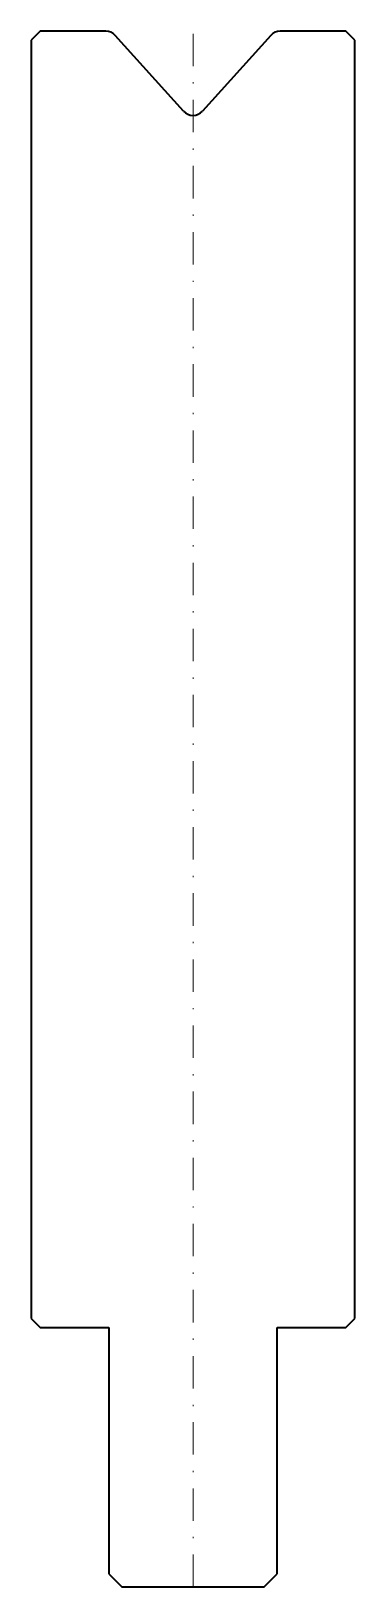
# Model space of a CAD drawing. Header units: millimetres. Extents: x -13 to 12, y -120 to 0.
import ezdxf

# ---------------------------------------------------------------- set-up
doc = ezdxf.new("R2010")
doc.units = ezdxf.units.MM
doc.header["$LTSCALE"] = 5
doc.linetypes.add('AUSGEZOGEN', pattern=[0])
doc.linetypes.add('DASHDOT', pattern=[1, 0.5, -0.25, 0, -0.25])
doc.layers.add('2', color=7, linetype='Continuous')

msp = doc.modelspace()

# ---------------------------------------------------------------- linework, layer by layer
at = {"layer": '2', "color": 7, "linetype": 'AUSGEZOGEN', "lineweight": 35}
for p, q in [((-11.8, 0), (-12.5, -0.7)), ((-6.74, 0), (-11.8, 0)), ((11.8, 0), (6.74, 0)), ((12.5, -0.7), (11.8, 0)), ((-12.5, -0.7), (-12.5, -99.3)), ((-0.74, -6.17), (-6, -0.33)), ((6, -0.33), (0.74, -6.17)), ((12.5, -99.3), (12.5, -0.7)), ((-12.5, -99.3), (-11.8, -100)), ((11.8, -100), (12.5, -99.3)), ((-11.8, -100), (-6.5, -100)), ((-6.5, -100), (-6.5, -119)), ((6.5, -119), (6.5, -100)), ((6.5, -100), (11.8, -100)), ((-6.5, -119), (-5.5, -120)), ((-5.5, -120), (5.5, -120)), ((5.5, -120), (6.5, -119))]:
    msp.add_line(p, q, dxfattribs=at)
at = {"layer": '2', "color": 7, "linetype": 'DASHDOT', "lineweight": 18}
msp.add_line((0, -120), (0, 0), dxfattribs=at)
at = {"layer": '2', "color": 7, "linetype": 'AUSGEZOGEN', "lineweight": 35}
for centre, start, end in [((-6.74, -1), 42, 90), ((6.74, -1), 90, 138), ((0, -5.5), 222, 318)]:
    msp.add_arc(centre, 1, start, end, dxfattribs=at)

doc.saveas('drawing.dxf')
